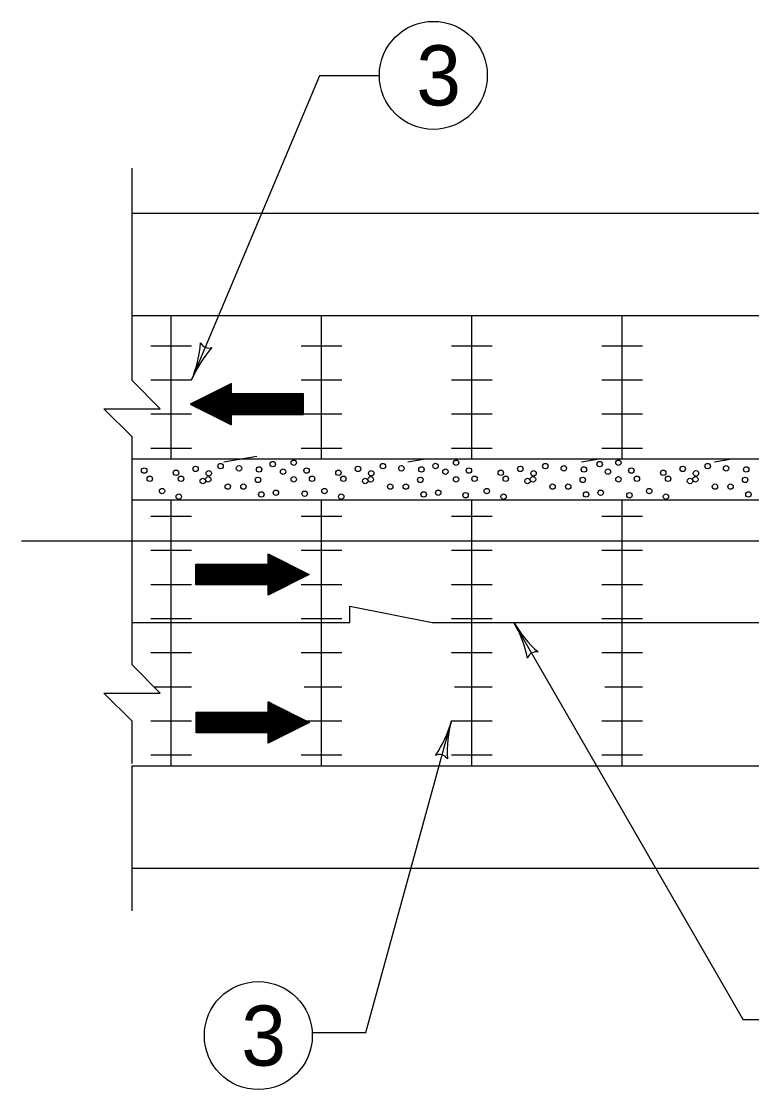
# Model space of a CAD drawing. Extents: x 1000 to 1036.3, y 1000 to 1022.
# Drawn here: x 1008.639 to 1011.067, y 1005.613 to 1009.164 of the extents above; entities that cross this region are included whole.
import ezdxf

# ---------------------------------------------------------------- set-up
doc = ezdxf.new("R2010")
doc.units = 0
doc.layers.add('Level 1', color=7, linetype='Continuous')
doc.layers.add('Level 2', color=7, linetype='Continuous')

msp = doc.modelspace()

# ---------------------------------------------------------------- linework, layer by layer
at = {"layer": 'Level 1'}
for p, q in [((1009.6301, 1008.9832), (1009.2049, 1007.9723)), ((1009.8293, 1008.9832), (1009.6301, 1008.9832)), ((1009.0069, 1008.1106), (1009.0069, 1008.6759)), ((1009.0069, 1008.5258), (1012.2626, 1008.5258)), ((1009.0069, 1008.1858), (1012.2766, 1008.1858)), ((1009.1369, 1007.7098), (1009.1369, 1008.1858)), ((1009.6369, 1007.7098), (1009.6369, 1008.1858)), ((1010.1369, 1007.7098), (1010.1369, 1008.1858)), ((1010.6369, 1007.7098), (1010.6369, 1008.1858)), ((1009.0689, 1008.0856), (1009.2049, 1008.0856)), ((1009.5689, 1008.0856), (1009.7049, 1008.0856)), ((1010.0689, 1008.0856), (1010.2049, 1008.0856)), ((1010.5689, 1008.0856), (1010.7049, 1008.0856)), ((1009.0689, 1007.9723), (1009.2049, 1007.9723)), ((1009.5689, 1007.9723), (1009.7049, 1007.9723)), ((1010.0689, 1007.9723), (1010.2049, 1007.9723)), ((1010.5689, 1007.9723), (1010.7049, 1007.9723)), ((1009.0689, 1007.8589), (1009.2049, 1007.8589)), ((1009.5689, 1007.8589), (1009.7049, 1007.8589)), ((1010.0689, 1007.8589), (1010.2049, 1007.8589)), ((1010.5689, 1007.8589), (1010.7049, 1007.8589)), ((1009.0689, 1007.7456), (1009.2049, 1007.7456)), ((1009.5689, 1007.7456), (1009.7049, 1007.7456)), ((1010.0689, 1007.7456), (1010.2049, 1007.7456)), ((1010.5689, 1007.7456), (1010.7049, 1007.7456)), ((1009.0069, 1007.7098), (1014.3031, 1007.7098)), ((1009.3115, 1007.6996), (1009.4223, 1007.7191)), ((1009.3115, 1007.6996), (1009.3698, 1007.7098)), ((1009.3115, 1007.6996), (1009.3698, 1007.7098)), ((1009.9235, 1007.6996), (1009.9818, 1007.7098)), ((1010.5015, 1007.6996), (1010.5598, 1007.7098)), ((1010.9435, 1007.6996), (1011.0018, 1007.7098)), ((1009.0069, 1007.1658), (1009.0069, 1007.652)), ((1009.0069, 1007.5738), (1014.3015, 1007.5738)), ((1009.1369, 1006.6901), (1009.1369, 1007.5738)), ((1009.6369, 1006.6901), (1009.6369, 1007.5738)), ((1010.1369, 1006.6901), (1010.1369, 1007.5738)), ((1010.6369, 1006.6901), (1010.6369, 1007.5738)), ((1009.0689, 1007.5192), (1009.2049, 1007.5192)), ((1009.5689, 1007.5192), (1009.7049, 1007.5192)), ((1010.0689, 1007.5192), (1010.2049, 1007.5192)), ((1010.5689, 1007.5192), (1010.7049, 1007.5192)), ((1008.6387, 1007.4378), (1033.6876, 1007.4378)), ((1009.0689, 1007.4058), (1009.2049, 1007.4058)), ((1009.5689, 1007.4058), (1009.7049, 1007.4058)), ((1010.0689, 1007.4058), (1010.2049, 1007.4058)), ((1010.5689, 1007.4058), (1010.7049, 1007.4058)), ((1009.0689, 1007.2925), (1009.2049, 1007.2925)), ((1009.5689, 1007.2925), (1009.7049, 1007.2925)), ((1010.0689, 1007.2925), (1010.2049, 1007.2925)), ((1010.5689, 1007.2925), (1010.7049, 1007.2925)), ((1009.7311, 1007.1659), (1009.7311, 1007.2202)), ((1009.7311, 1007.2202), (1010.005, 1007.1658)), ((1009.0069, 1007.1658), (1009.7311, 1007.1658)), ((1009.0689, 1007.1792), (1009.2049, 1007.1792)), ((1009.5689, 1007.1792), (1009.7049, 1007.1792)), ((1010.005, 1007.1658), (1011.752, 1007.1658)), ((1010.0689, 1007.1792), (1010.2049, 1007.1792)), ((1010.2769, 1007.1658), (1011.0395, 1005.845)), ((1010.5689, 1007.1792), (1010.7049, 1007.1792)), ((1009.0689, 1007.0658), (1009.2049, 1007.0658)), ((1009.5689, 1007.0658), (1009.7049, 1007.0658)), ((1010.0689, 1007.0658), (1010.2049, 1007.0658)), ((1010.5689, 1007.0658), (1010.7049, 1007.0658)), ((1009.0796, 1006.9525), (1009.2049, 1006.9525)), ((1009.5796, 1006.9525), (1009.7049, 1006.9525)), ((1010.0796, 1006.9525), (1010.2049, 1006.9525)), ((1010.5796, 1006.9525), (1010.7049, 1006.9525)), ((1009.0689, 1006.8392), (1009.2049, 1006.8392)), ((1009.5689, 1006.8392), (1009.7049, 1006.8392)), ((1009.7838, 1005.8028), (1010.0689, 1006.8392)), ((1010.0689, 1006.8392), (1010.2049, 1006.8392)), ((1010.5689, 1006.8392), (1010.7049, 1006.8392)), ((1009.0689, 1006.7258), (1009.2049, 1006.7258)), ((1009.5689, 1006.7258), (1009.7049, 1006.7258)), ((1010.0689, 1006.7258), (1010.2049, 1006.7258)), ((1010.5689, 1006.7258), (1010.7049, 1006.7258)), ((1009.0069, 1006.6898), (1033.4931, 1006.6898)), ((1009.0069, 1006.2078), (1009.0069, 1006.6898)), ((1009.0069, 1006.3498), (1033.4931, 1006.3498)), ((1011.2388, 1005.845), (1011.0395, 1005.845)), ((1009.6059, 1005.8028), (1009.7838, 1005.8028))]:
    msp.add_line(p, q, dxfattribs=at)
for points in [[(1009.0069, 1007.6418), (1009.0069, 1007.7824), (1008.9132, 1007.8762), (1009.1007, 1007.8762), (1009.0069, 1007.97), (1009.0069, 1008.1106)], [(1009.2998, 1007.9413), (1009.3373, 1007.9413)], [(1009.3067, 1007.9448), (1009.3373, 1007.9448)], [(1009.3135, 1007.9482), (1009.3373, 1007.9482)], [(1009.3203, 1007.9515), (1009.3373, 1007.9515)], [(1009.3273, 1007.955), (1009.3373, 1007.955)], [(1009.334, 1007.9585), (1009.3373, 1007.9585)], [(1009.2316, 1007.9071), (1009.5773, 1007.9071)], [(1009.2384, 1007.9105), (1009.5773, 1007.9105)], [(1009.2453, 1007.9138), (1009.5773, 1007.9138)], [(1009.2521, 1007.9173), (1009.5773, 1007.9173)], [(1009.2589, 1007.9208), (1009.5773, 1007.9208)], [(1009.2657, 1007.9242), (1009.5773, 1007.9242)], [(1009.2725, 1007.9275), (1009.3373, 1007.9275)], [(1009.2794, 1007.931), (1009.3373, 1007.931)], [(1009.2794, 1007.931), (1009.3373, 1007.931)], [(1009.2861, 1007.9345), (1009.3373, 1007.9345)], [(1009.2931, 1007.9379), (1009.3373, 1007.9379)], [(1009.2032, 1007.8898), (1009.5773, 1007.8898)], [(1009.2043, 1007.8933), (1009.5773, 1007.8933)], [(1009.21, 1007.8865), (1009.5773, 1007.8865)], [(1009.21, 1007.8865), (1009.5773, 1007.8865)], [(1009.211, 1007.8968), (1009.5773, 1007.8968)], [(1009.2168, 1007.883), (1009.5773, 1007.883)], [(1009.218, 1007.9003), (1009.5773, 1007.9003)], [(1009.2238, 1007.8796), (1009.5773, 1007.8796)], [(1009.2247, 1007.9036), (1009.5773, 1007.9036)], [(1009.2306, 1007.8762), (1009.5773, 1007.8762)], [(1009.2374, 1007.8728), (1009.5773, 1007.8728)], [(1009.2443, 1007.8693), (1009.5773, 1007.8693)], [(1009.2513, 1007.8658), (1009.5773, 1007.8658)], [(1009.2581, 1007.8624), (1009.5773, 1007.8624)], [(1009.265, 1007.8591), (1009.5773, 1007.8591)], [(1009.2684, 1007.8573), (1009.5773, 1007.8573)], [(1009.2753, 1007.8538), (1009.3373, 1007.8538)], [(1009.2822, 1007.8504), (1009.3373, 1007.8504)], [(1009.2891, 1007.847), (1009.3373, 1007.847)], [(1009.2959, 1007.8435), (1009.3373, 1007.8435)], [(1009.3028, 1007.8402), (1009.3373, 1007.8402)], [(1009.3098, 1007.8368), (1009.3373, 1007.8368)], [(1009.3165, 1007.8333), (1009.3373, 1007.8333)], [(1009.3235, 1007.8298), (1009.3373, 1007.8298)], [(1009.3303, 1007.8265), (1009.3373, 1007.8265)], [(1009.3372, 1007.823), (1009.3373, 1007.823)], [(1008.6387, 1007.4378), (1010.6387, 1007.4378)], [(1010.7637, 1007.4378), (1011.0137, 1007.4378)], [(1009.4626, 1007.3921), (1009.4592, 1007.3921)], [(1009.4693, 1007.3888), (1009.4592, 1007.3888)], [(1009.4762, 1007.3853), (1009.4592, 1007.3853)], [(1009.483, 1007.3818), (1009.4592, 1007.3818)], [(1009.4898, 1007.3784), (1009.4592, 1007.3784)], [(1009.4967, 1007.375), (1009.4592, 1007.375)], [(1009.5308, 1007.3578), (1009.2193, 1007.3578)], [(1009.5377, 1007.3544), (1009.2193, 1007.3544)], [(1009.5444, 1007.351), (1009.2193, 1007.351)], [(1009.5513, 1007.3476), (1009.2193, 1007.3476)], [(1009.5581, 1007.3441), (1009.2193, 1007.3441)], [(1009.5649, 1007.3408), (1009.2193, 1007.3408)], [(1009.5035, 1007.3715), (1009.4592, 1007.3715)], [(1009.5103, 1007.3681), (1009.4592, 1007.3681)], [(1009.5171, 1007.3647), (1009.4592, 1007.3647)], [(1009.5171, 1007.3647), (1009.4592, 1007.3647)], [(1009.5241, 1007.3613), (1009.4592, 1007.3613)], [(1009.5718, 1007.3373), (1009.2193, 1007.3373)], [(1009.5786, 1007.3338), (1009.2193, 1007.3338)], [(1009.5855, 1007.3303), (1009.2193, 1007.3303)], [(1009.5923, 1007.327), (1009.2193, 1007.327)], [(1009.5935, 1007.3235), (1009.2193, 1007.3235)], [(1009.5865, 1007.3202), (1009.2193, 1007.3202)], [(1009.5865, 1007.3202), (1009.2193, 1007.3202)], [(1009.5797, 1007.3168), (1009.2193, 1007.3168)], [(1009.5728, 1007.3133), (1009.2193, 1007.3133)], [(1009.5659, 1007.3098), (1009.2193, 1007.3098)], [(1009.5591, 1007.3063), (1009.2193, 1007.3063)], [(1009.5523, 1007.3029), (1009.2193, 1007.3029)], [(1009.5453, 1007.2996), (1009.2193, 1007.2996)], [(1009.5384, 1007.2961), (1009.2193, 1007.2961)], [(1009.5316, 1007.2927), (1009.2193, 1007.2927)], [(1009.5281, 1007.291), (1009.2193, 1007.291)], [(1009.5213, 1007.2875), (1009.4592, 1007.2875)], [(1009.5143, 1007.284), (1009.4592, 1007.284)], [(1009.5074, 1007.2806), (1009.4592, 1007.2806)], [(1009.5006, 1007.2773), (1009.4592, 1007.2773)], [(1009.4938, 1007.2738), (1009.4592, 1007.2738)], [(1009.4868, 1007.2703), (1009.4592, 1007.2703)], [(1009.48, 1007.267), (1009.4592, 1007.267)], [(1009.4731, 1007.2636), (1009.4592, 1007.2636)], [(1009.4662, 1007.2601), (1009.4592, 1007.2601)], [(1009.4593, 1007.2567), (1009.4592, 1007.2567)], [(1009.0069, 1006.697), (1009.0069, 1006.8377), (1008.9132, 1006.9314), (1009.1007, 1006.9314), (1009.0069, 1007.0253), (1009.0069, 1007.1658)], [(1009.4634, 1006.9005), (1009.46, 1006.9005)], [(1009.4701, 1006.8972), (1009.46, 1006.8972)], [(1009.477, 1006.8937), (1009.46, 1006.8937)], [(1009.4838, 1006.8903), (1009.46, 1006.8903)], [(1009.4907, 1006.8868), (1009.46, 1006.8868)], [(1009.4975, 1006.8834), (1009.46, 1006.8834)], [(1009.5043, 1006.8799), (1009.46, 1006.8799)], [(1009.5112, 1006.8765), (1009.46, 1006.8765)], [(1009.5317, 1006.8663), (1009.2202, 1006.8663)], [(1009.5385, 1006.8628), (1009.2202, 1006.8628)], [(1009.5453, 1006.8594), (1009.2202, 1006.8594)], [(1009.5522, 1006.856), (1009.2202, 1006.856)], [(1009.5589, 1006.8525), (1009.2202, 1006.8525)], [(1009.5658, 1006.8493), (1009.2202, 1006.8493)], [(1009.5727, 1006.8458), (1009.2202, 1006.8458)], [(1009.5794, 1006.8423), (1009.2202, 1006.8423)], [(1009.5179, 1006.8731), (1009.46, 1006.8731)], [(1009.5179, 1006.8731), (1009.46, 1006.8731)], [(1009.5249, 1006.8698), (1009.46, 1006.8698)], [(1009.5863, 1006.8388), (1009.2202, 1006.8388)], [(1009.5931, 1006.8354), (1009.2202, 1006.8354)], [(1009.5943, 1006.8319), (1009.2202, 1006.8319)], [(1009.5873, 1006.8286), (1009.2202, 1006.8286)], [(1009.5873, 1006.8286), (1009.2202, 1006.8286)], [(1009.5805, 1006.8252), (1009.2202, 1006.8252)], [(1009.5736, 1006.8218), (1009.2202, 1006.8218)], [(1009.5668, 1006.8183), (1009.2202, 1006.8183)], [(1009.5599, 1006.8148), (1009.2202, 1006.8148)], [(1009.5531, 1006.8113), (1009.2202, 1006.8113)], [(1009.5462, 1006.808), (1009.2202, 1006.808)], [(1009.5393, 1006.8045), (1009.2202, 1006.8045)], [(1009.5324, 1006.8011), (1009.2202, 1006.8011)], [(1009.5289, 1006.7994), (1009.2202, 1006.7994)], [(1009.5221, 1006.7959), (1009.46, 1006.7959)], [(1009.5152, 1006.7924), (1009.46, 1006.7924)], [(1009.5083, 1006.789), (1009.46, 1006.789)], [(1009.5014, 1006.7857), (1009.46, 1006.7857)], [(1009.4946, 1006.7823), (1009.46, 1006.7823)], [(1009.4877, 1006.7788), (1009.46, 1006.7788)], [(1009.4808, 1006.7754), (1009.46, 1006.7754)], [(1009.4739, 1006.772), (1009.46, 1006.772)], [(1009.467, 1006.7685), (1009.46, 1006.7685)], [(1009.4602, 1006.7651), (1009.46, 1006.7651)]]:
    msp.add_lwpolyline(points, dxfattribs=at)
for points in [[(1009.2003, 1007.8913), (1009.3373, 1007.823), (1009.3373, 1007.8573), (1009.5773, 1007.8573), (1009.5773, 1007.9258), (1009.3373, 1007.9258), (1009.3373, 1007.9602)], [(1009.5963, 1007.325), (1009.4592, 1007.2567), (1009.4592, 1007.291), (1009.2193, 1007.291), (1009.2193, 1007.3596), (1009.4592, 1007.3596), (1009.4592, 1007.3938)], [(1009.5972, 1006.8334), (1009.46, 1006.7651), (1009.46, 1006.7994), (1009.2202, 1006.7994), (1009.2202, 1006.868), (1009.46, 1006.868), (1009.46, 1006.9022)]]:
    msp.add_lwpolyline(points, close=True, dxfattribs=at)
for centre in [(1010.0088, 1008.9843), (1009.4267, 1005.7928)]:
    msp.add_circle(centre, 0.1795, dxfattribs=at)
for centre, radius, start, end in [((1008.8446, 1008.1238), 0.3909, 337.1896, 355.8584), ((1009.2626, 1008.1093), 0.0313, 205.9642, 288.0809), ((1009.5653, 1007.8207), 0.3909, 138.5367, 157.1835), ((1008.8446, 1008.1238), 0.3909, 337.1774, 337.1896), ((1010.6155, 1007.3613), 0.3909, 209.9878, 210), ((1010.6155, 1007.3613), 0.3909, 210, 228.6688), ((1009.9384, 1006.9704), 0.3909, 11.3472, 29.9939), ((1010.3512, 1007.0371), 0.0313, 78.7746, 160.8913), ((1009.692, 1006.9428), 0.3909, 325.9674, 344.6141), ((1010.4459, 1006.7355), 0.3909, 164.6202, 183.289), ((1010.4459, 1006.7355), 0.3909, 164.608, 164.6202), ((1010.0294, 1006.6958), 0.0313, 33.3948, 115.5115)]:
    msp.add_arc(centre, radius, start, end, dxfattribs=at)
at = {"layer": 'Level 2'}
for centre in [(1009.3011, 1007.6857), (1009.4747, 1007.6921), (1009.5445, 1007.6968), (1009.8411, 1007.6857), (1010.016, 1007.686), (1010.0845, 1007.6968), (1010.3811, 1007.6857), (1010.562, 1007.6921), (1010.6245, 1007.6968), (1010.9211, 1007.6857), (1009.0471, 1007.6708), (1009.1531, 1007.6634), (1009.2181, 1007.6764), (1009.2621, 1007.6615), (1009.3625, 1007.6783), (1009.4293, 1007.6745), (1009.5091, 1007.6671), (1009.5871, 1007.6708), (1009.6931, 1007.6634), (1009.7581, 1007.6764), (1009.8021, 1007.6615), (1009.9025, 1007.6783), (1009.9693, 1007.6745), (1010.0491, 1007.6671), (1010.1271, 1007.6708), (1010.2331, 1007.6634), (1010.2981, 1007.6764), (1010.3421, 1007.6615), (1010.4425, 1007.6783), (1010.5093, 1007.6745), (1010.5891, 1007.6671), (1010.6671, 1007.6708), (1010.7731, 1007.6634), (1010.8381, 1007.6764), (1010.8821, 1007.6615), (1010.9825, 1007.6783), (1011.0493, 1007.6745), (1009.0657, 1007.6435), (1009.1697, 1007.6435), (1009.2422, 1007.6361), (1009.2603, 1007.6417), (1009.3253, 1007.6175), (1009.3773, 1007.6175), (1009.4256, 1007.6398), (1009.5445, 1007.6417), (1009.6057, 1007.6435), (1009.7097, 1007.6435), (1009.7822, 1007.6361), (1009.8003, 1007.6417), (1009.8653, 1007.6175), (1009.9173, 1007.6175), (1009.9656, 1007.6398), (1010.0845, 1007.6417), (1010.1457, 1007.6435), (1010.2497, 1007.6435), (1010.3222, 1007.6361), (1010.3403, 1007.6417), (1010.4053, 1007.6175), (1010.4573, 1007.6175), (1010.5056, 1007.6398), (1010.6245, 1007.6417), (1010.6857, 1007.6435), (1010.7897, 1007.6435), (1010.8622, 1007.6361), (1010.8803, 1007.6417), (1010.9453, 1007.6175), (1010.9973, 1007.6175), (1011.0456, 1007.6398), (1009.1066, 1007.6027), (1009.1623, 1007.5841), (1009.4367, 1007.5915), (1009.4851, 1007.5971), (1009.581, 1007.5938), (1009.6466, 1007.6027), (1009.7023, 1007.5841), (1009.9767, 1007.5915), (1010.0251, 1007.5971), (1010.1161, 1007.5888), (1010.1866, 1007.6027), (1010.2423, 1007.5841), (1010.5167, 1007.5915), (1010.5651, 1007.5971), (1010.661, 1007.5889), (1010.7266, 1007.6027), (1010.7823, 1007.5841), (1011.0567, 1007.5915)]:
    msp.add_circle(centre, 0.00903, dxfattribs=at)

# ---------------------------------------------------------------- texts
at = {"layer": 'Level 1'}
for p in [(1009.9521, 1008.8843), (1009.37, 1005.6928)]:
    msp.add_text('3', height=0.2, dxfattribs=at).set_placement(p)

doc.saveas('drawing.dxf')
